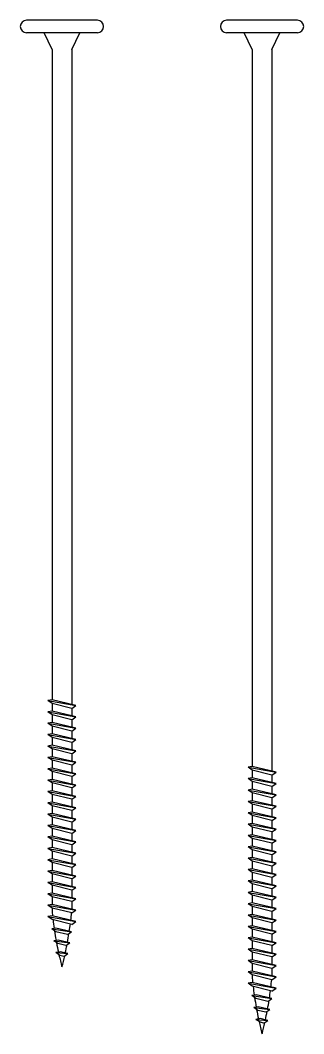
# Model space of a CAD drawing. Header units: inches. Extents: x -2661 to 42767, y -1222 to 9099.
# Drawn here: x 1270.15 to 1272.28, y 1304.94 to 1312.53 of the extents above; entities that cross this region are included whole.
import ezdxf

# ---------------------------------------------------------------- set-up
doc = ezdxf.new("R2010")
doc.units = ezdxf.units.IN
doc.header["$LTSCALE"] = 12
doc.header["$MEASUREMENT"] = 0
doc.layers.add('S-SIMPSON', color=2, linetype='CONTINUOUS')

# ---------------------------------------------------------------- blocks, each defined once
blk = doc.blocks.new('HLGM007')
at = {"layer": 'S-SIMPSON'}
for p, q in [((0.2656, 0.0937), (-0.2656, 0.0937)), ((0.2656, 0), (-0.2656, 0)), ((-0.0741, -0.125), (-0.1331, 0)), ((0.0741, -0.125), (0.1331, 0)), ((-0.0741, -0.125), (-0.0741, -4.9981)), ((0.0741, -0.125), (0.0741, -5.0332)), ((-0.0741, -4.9981), (-0.1048, -5.0036)), ((-0.0741, -4.9981), (-0.1048, -5.0036)), ((-0.0741, -4.9981), (-0.1048, -5.0036)), ((-0.0741, -4.9981), (-0.1048, -5.0036)), ((-0.0741, -5.025), (-0.1048, -5.0036)), ((-0.0741, -5.025), (-0.1048, -5.0036)), ((-0.0741, -5.025), (-0.1048, -5.0036)), ((-0.0741, -5.025), (-0.1048, -5.0036)), ((-0.1048, -5.0036), (0.1048, -5.0405)), ((-0.1048, -5.0036), (0.1048, -5.0405)), ((-0.1048, -5.0036), (0.1048, -5.0405)), ((-0.1048, -5.0036), (0.1048, -5.0405)), ((0.1048, -5.0405), (-0.0741, -4.9981)), ((0.1048, -5.0405), (-0.0741, -4.9981)), ((0.1048, -5.0405), (-0.0741, -4.9981)), ((0.1048, -5.0405), (-0.0741, -4.9981)), ((-0.0741, -5.0833), (-0.1048, -5.0887)), ((-0.0741, -5.0833), (-0.1048, -5.0887)), ((-0.0741, -5.0833), (-0.1048, -5.0887)), ((-0.0741, -5.0833), (-0.1048, -5.0887)), ((-0.0741, -5.0833), (-0.1048, -5.0887)), ((-0.0741, -5.025), (-0.0741, -5.0833)), ((0.0741, -5.062), (-0.0741, -5.025)), ((0.0741, -5.062), (-0.0741, -5.025)), ((0.0741, -5.062), (-0.0741, -5.025)), ((0.0741, -5.062), (-0.0741, -5.025)), ((0.1048, -5.1257), (-0.0741, -5.0833)), ((0.1048, -5.1257), (-0.0741, -5.0833)), ((0.1048, -5.1257), (-0.0741, -5.0833)), ((0.1048, -5.1257), (-0.0741, -5.0833)), ((0.0741, -5.1184), (-0.0741, -5.0833)), ((0.0741, -5.062), (0.1048, -5.0405)), ((0.0741, -5.062), (0.1048, -5.0405)), ((0.0741, -5.062), (0.1048, -5.0405)), ((0.0741, -5.062), (0.1048, -5.0405)), ((0.0741, -5.062), (0.0741, -5.1184)), ((-0.0741, -5.1102), (-0.1048, -5.0887)), ((-0.0741, -5.1102), (-0.1048, -5.0887)), ((-0.0741, -5.1102), (-0.1048, -5.0887)), ((-0.0741, -5.1102), (-0.1048, -5.0887)), ((-0.0741, -5.1102), (-0.1048, -5.0887)), ((-0.1048, -5.0887), (0.1048, -5.1257)), ((-0.1048, -5.0887), (0.1048, -5.1257)), ((-0.1048, -5.0887), (0.1048, -5.1257)), ((-0.1048, -5.0887), (0.1048, -5.1257)), ((-0.1048, -5.0887), (0.1048, -5.1257)), ((-0.0741, -5.1102), (-0.0741, -5.1685)), ((0.0741, -5.1472), (-0.0741, -5.1102)), ((0.0741, -5.1472), (-0.0741, -5.1102)), ((0.0741, -5.1472), (-0.0741, -5.1102)), ((0.0741, -5.1472), (-0.0741, -5.1102)), ((0.0741, -5.1472), (-0.0741, -5.1102)), ((0.0741, -5.1472), (0.1048, -5.1257)), ((0.0741, -5.1472), (0.1048, -5.1257)), ((0.0741, -5.1472), (0.1048, -5.1257)), ((0.0741, -5.1472), (0.1048, -5.1257)), ((0.0741, -5.1472), (0.1048, -5.1257)), ((0.0741, -5.1472), (0.0741, -5.2036)), ((-0.0741, -5.1685), (-0.1048, -5.1739)), ((-0.0741, -5.1685), (-0.1048, -5.1739)), ((-0.0741, -5.1685), (-0.1048, -5.1739)), ((-0.0741, -5.1685), (-0.1048, -5.1739)), ((-0.0741, -5.1954), (-0.1048, -5.1739)), ((-0.0741, -5.1954), (-0.1048, -5.1739)), ((-0.0741, -5.1954), (-0.1048, -5.1739)), ((-0.0741, -5.1954), (-0.1048, -5.1739)), ((-0.1048, -5.1739), (0.1048, -5.2109)), ((-0.1048, -5.1739), (0.1048, -5.2109)), ((-0.1048, -5.1739), (0.1048, -5.2109)), ((-0.1048, -5.1739), (0.1048, -5.2109)), ((0.1048, -5.2109), (-0.0741, -5.1685)), ((0.1048, -5.2109), (-0.0741, -5.1685)), ((0.1048, -5.2109), (-0.0741, -5.1685)), ((0.1048, -5.2109), (-0.0741, -5.1685)), ((-0.0741, -5.1954), (-0.0741, -5.2537)), ((0.0741, -5.2323), (-0.0741, -5.1954)), ((0.0741, -5.2323), (-0.0741, -5.1954)), ((0.0741, -5.2323), (-0.0741, -5.1954)), ((0.0741, -5.2323), (-0.0741, -5.1954)), ((0.0741, -5.2323), (0.1048, -5.2109)), ((0.0741, -5.2323), (0.1048, -5.2109)), ((0.0741, -5.2323), (0.1048, -5.2109)), ((0.0741, -5.2323), (0.1048, -5.2109)), ((0.0741, -5.2323), (0.0741, -5.2888)), ((-0.0741, -5.2537), (-0.1048, -5.2591)), ((-0.0741, -5.2537), (-0.1048, -5.2591)), ((-0.0741, -5.2537), (-0.1048, -5.2591)), ((-0.0741, -5.2537), (-0.1048, -5.2591)), ((-0.0741, -5.2806), (-0.1048, -5.2591)), ((-0.0741, -5.2806), (-0.1048, -5.2591)), ((-0.0741, -5.2806), (-0.1048, -5.2591)), ((-0.0741, -5.2806), (-0.1048, -5.2591)), ((-0.1048, -5.2591), (0.1048, -5.2961)), ((-0.1048, -5.2591), (0.1048, -5.2961)), ((-0.1048, -5.2591), (0.1048, -5.2961)), ((-0.1048, -5.2591), (0.1048, -5.2961)), ((0.1048, -5.2961), (-0.0741, -5.2537)), ((0.1048, -5.2961), (-0.0741, -5.2537)), ((0.1048, -5.2961), (-0.0741, -5.2537)), ((0.1048, -5.2961), (-0.0741, -5.2537)), ((-0.0741, -5.2806), (-0.0741, -5.3389)), ((0.0741, -5.3175), (-0.0741, -5.2806)), ((0.0741, -5.3175), (-0.0741, -5.2806)), ((0.0741, -5.3175), (-0.0741, -5.2806)), ((0.0741, -5.3175), (-0.0741, -5.2806)), ((0.0741, -5.3175), (0.1048, -5.2961)), ((0.0741, -5.3175), (0.1048, -5.2961)), ((0.0741, -5.3175), (0.1048, -5.2961)), ((0.0741, -5.3175), (0.1048, -5.2961)), ((-0.0741, -5.3389), (-0.1048, -5.3443)), ((-0.0741, -5.3389), (-0.1048, -5.3443)), ((-0.0741, -5.3389), (-0.1048, -5.3443)), ((-0.0741, -5.3389), (-0.1048, -5.3443)), ((-0.0741, -5.3658), (-0.1048, -5.3443)), ((-0.0741, -5.3658), (-0.1048, -5.3443)), ((-0.0741, -5.3658), (-0.1048, -5.3443)), ((-0.0741, -5.3658), (-0.1048, -5.3443)), ((-0.1048, -5.3443), (0.1048, -5.3812)), ((-0.1048, -5.3443), (0.1048, -5.3812)), ((-0.1048, -5.3443), (0.1048, -5.3812)), ((-0.1048, -5.3443), (0.1048, -5.3812)), ((0.1048, -5.3812), (-0.0741, -5.3389)), ((0.1048, -5.3812), (-0.0741, -5.3389)), ((0.1048, -5.3812), (-0.0741, -5.3389)), ((0.1048, -5.3812), (-0.0741, -5.3389)), ((-0.0741, -5.3658), (-0.0741, -5.4241)), ((0.0741, -5.4027), (-0.0741, -5.3658)), ((0.0741, -5.4027), (-0.0741, -5.3658)), ((0.0741, -5.4027), (-0.0741, -5.3658)), ((0.0741, -5.4027), (-0.0741, -5.3658)), ((0.0741, -5.3175), (0.0741, -5.374)), ((0.0741, -5.4027), (0.1048, -5.3812)), ((0.0741, -5.4027), (0.1048, -5.3812)), ((0.0741, -5.4027), (0.1048, -5.3812)), ((0.0741, -5.4027), (0.1048, -5.3812)), ((-0.0741, -5.4241), (-0.1048, -5.4295)), ((-0.0741, -5.4241), (-0.1048, -5.4295)), ((-0.0741, -5.451), (-0.1048, -5.4295)), ((-0.0741, -5.451), (-0.1048, -5.4295)), ((-0.1048, -5.4295), (0.1048, -5.4664)), ((-0.1048, -5.4295), (0.1048, -5.4664)), ((0.1048, -5.4664), (-0.0741, -5.4241)), ((0.1048, -5.4664), (-0.0741, -5.4241)), ((-0.0741, -5.451), (-0.0741, -5.5093)), ((0.0741, -5.4879), (-0.0741, -5.451)), ((0.0741, -5.4879), (-0.0741, -5.451)), ((0.0741, -5.4027), (0.0741, -5.4592)), ((0.0741, -5.4879), (0.1048, -5.4664)), ((0.0741, -5.4879), (0.1048, -5.4664)), ((-0.0741, -5.5093), (-0.1048, -5.5147)), ((-0.0741, -5.5093), (-0.1048, -5.5147)), ((-0.0741, -5.5361), (-0.1048, -5.5147)), ((-0.0741, -5.5361), (-0.1048, -5.5147)), ((-0.1048, -5.5147), (0.1048, -5.5516)), ((-0.1048, -5.5147), (0.1048, -5.5516)), ((0.1048, -5.5516), (-0.0741, -5.5093)), ((0.1048, -5.5516), (-0.0741, -5.5093)), ((-0.0741, -5.5361), (-0.0741, -5.5944)), ((0.0741, -5.5731), (-0.0741, -5.5361)), ((0.0741, -5.5731), (-0.0741, -5.5361)), ((0.0741, -5.4879), (0.0741, -5.5444)), ((-0.0741, -5.5944), (-0.1048, -5.5999)), ((-0.0741, -5.6213), (-0.1048, -5.5999)), ((-0.1048, -5.5999), (0.1048, -5.6368)), ((0.1048, -5.6368), (-0.0741, -5.5944)), ((0.0741, -5.5731), (0.1048, -5.5516)), ((0.0741, -5.5731), (0.1048, -5.5516)), ((0.0741, -5.5731), (0.0741, -5.6295)), ((-0.0741, -5.6796), (-0.1048, -5.685)), ((-0.0741, -5.6796), (-0.1048, -5.685)), ((-0.0741, -5.6796), (-0.1048, -5.685)), ((-0.0741, -5.6796), (-0.1048, -5.685)), ((-0.0741, -5.7065), (-0.1048, -5.685)), ((-0.0741, -5.7065), (-0.1048, -5.685)), ((-0.0741, -5.7065), (-0.1048, -5.685)), ((-0.0741, -5.7065), (-0.1048, -5.685)), ((-0.1048, -5.685), (0.1048, -5.722)), ((-0.1048, -5.685), (0.1048, -5.722)), ((-0.1048, -5.685), (0.1048, -5.722)), ((-0.1048, -5.685), (0.1048, -5.722)), ((-0.0741, -5.6213), (-0.0741, -5.6796)), ((0.0741, -5.6583), (-0.0741, -5.6213)), ((0.1048, -5.722), (-0.0741, -5.6796)), ((0.1048, -5.722), (-0.0741, -5.6796)), ((0.1048, -5.722), (-0.0741, -5.6796)), ((0.0741, -5.7147), (-0.0741, -5.6796)), ((0.0741, -5.6583), (0.1048, -5.6368)), ((0.0741, -5.6583), (0.0741, -5.7147)), ((-0.0741, -5.7648), (-0.1048, -5.7702)), ((-0.0741, -5.7648), (-0.1048, -5.7702)), ((-0.0741, -5.7648), (-0.1048, -5.7702)), ((-0.0741, -5.7648), (-0.1048, -5.7702)), ((-0.0741, -5.7917), (-0.1048, -5.7702)), ((-0.0741, -5.7917), (-0.1048, -5.7702)), ((-0.0741, -5.7917), (-0.1048, -5.7702)), ((-0.0741, -5.7917), (-0.1048, -5.7702)), ((-0.1048, -5.7702), (0.1048, -5.8072)), ((-0.1048, -5.7702), (0.1048, -5.8072)), ((-0.1048, -5.7702), (0.1048, -5.8072)), ((-0.1048, -5.7702), (0.1048, -5.8072)), ((-0.0741, -5.7065), (-0.0741, -5.7648)), ((0.0741, -5.7435), (-0.0741, -5.7065)), ((0.0741, -5.7435), (-0.0741, -5.7065)), ((0.0741, -5.7435), (-0.0741, -5.7065)), ((0.0741, -5.7435), (-0.0741, -5.7065)), ((0.1048, -5.8072), (-0.0741, -5.7648)), ((0.1048, -5.8072), (-0.0741, -5.7648)), ((0.1048, -5.8072), (-0.0741, -5.7648)), ((0.1048, -5.8072), (-0.0741, -5.7648)), ((0.0741, -5.7435), (0.1048, -5.722)), ((0.0741, -5.7435), (0.1048, -5.722)), ((0.0741, -5.7435), (0.1048, -5.722)), ((0.0741, -5.7435), (0.1048, -5.722)), ((0.0741, -5.7435), (0.0741, -5.7999)), ((-0.0741, -5.7917), (-0.0741, -5.85)), ((0.0741, -5.8286), (-0.0741, -5.7917)), ((0.0741, -5.8286), (-0.0741, -5.7917)), ((0.0741, -5.8286), (-0.0741, -5.7917)), ((0.0741, -5.8286), (-0.0741, -5.7917)), ((0.0741, -5.8286), (0.1048, -5.8072)), ((0.0741, -5.8286), (0.1048, -5.8072)), ((0.0741, -5.8286), (0.1048, -5.8072)), ((0.0741, -5.8286), (0.1048, -5.8072)), ((0.0741, -5.8286), (0.0741, -5.8851)), ((-0.0741, -5.85), (-0.1048, -5.8554)), ((-0.0741, -5.85), (-0.1048, -5.8554)), ((-0.0741, -5.85), (-0.1048, -5.8554)), ((-0.0741, -5.85), (-0.1048, -5.8554)), ((-0.0741, -5.85), (-0.1048, -5.8554)), ((-0.0741, -5.8769), (-0.1048, -5.8554)), ((-0.0741, -5.8769), (-0.1048, -5.8554)), ((-0.0741, -5.8769), (-0.1048, -5.8554)), ((-0.0741, -5.8769), (-0.1048, -5.8554)), ((-0.0741, -5.8769), (-0.1048, -5.8554)), ((-0.1048, -5.8554), (0.1048, -5.8924)), ((-0.1048, -5.8554), (0.1048, -5.8924)), ((-0.1048, -5.8554), (0.1048, -5.8924)), ((-0.1048, -5.8554), (0.1048, -5.8924)), ((-0.1048, -5.8554), (0.1048, -5.8924)), ((0.1048, -5.8924), (-0.0741, -5.85)), ((0.1048, -5.8924), (-0.0741, -5.85)), ((0.1048, -5.8924), (-0.0741, -5.85)), ((0.1048, -5.8924), (-0.0741, -5.85)), ((0.1048, -5.8924), (-0.0741, -5.85)), ((-0.0741, -5.8769), (-0.0741, -5.9352)), ((0.0741, -5.9138), (-0.0741, -5.8769)), ((0.0741, -5.9138), (-0.0741, -5.8769)), ((0.0741, -5.9138), (-0.0741, -5.8769)), ((0.0741, -5.9138), (-0.0741, -5.8769)), ((0.0741, -5.9138), (-0.0741, -5.8769)), ((0.0741, -5.9138), (0.1048, -5.8924)), ((0.0741, -5.9138), (0.1048, -5.8924)), ((0.0741, -5.9138), (0.1048, -5.8924)), ((0.0741, -5.9138), (0.1048, -5.8924)), ((0.0741, -5.9138), (0.1048, -5.8924)), ((0.0741, -5.9138), (0.0741, -5.9703)), ((-0.0741, -5.9352), (-0.1048, -5.9406)), ((-0.0741, -5.9352), (-0.1048, -5.9406)), ((-0.0741, -5.9352), (-0.1048, -5.9406)), ((-0.0741, -5.9352), (-0.1048, -5.9406)), ((-0.0741, -5.9621), (-0.1048, -5.9406)), ((-0.0741, -5.9621), (-0.1048, -5.9406)), ((-0.0741, -5.9621), (-0.1048, -5.9406)), ((-0.0741, -5.9621), (-0.1048, -5.9406)), ((-0.1048, -5.9406), (0.1048, -5.9775)), ((-0.1048, -5.9406), (0.1048, -5.9775)), ((-0.1048, -5.9406), (0.1048, -5.9775)), ((-0.1048, -5.9406), (0.1048, -5.9775)), ((0.1048, -5.9775), (-0.0741, -5.9352)), ((0.1048, -5.9775), (-0.0741, -5.9352)), ((0.1048, -5.9775), (-0.0741, -5.9352)), ((0.1048, -5.9775), (-0.0741, -5.9352)), ((-0.0741, -5.9621), (-0.0741, -6.0204)), ((0.0741, -5.999), (-0.0741, -5.9621)), ((0.0741, -5.999), (-0.0741, -5.9621)), ((0.0741, -5.999), (-0.0741, -5.9621)), ((0.0741, -5.999), (-0.0741, -5.9621)), ((0.0741, -5.999), (0.1048, -5.9775)), ((0.0741, -5.999), (0.1048, -5.9775)), ((0.0741, -5.999), (0.1048, -5.9775)), ((0.0741, -5.999), (0.1048, -5.9775)), ((0.0741, -5.999), (0.0741, -6.0555)), ((-0.0741, -6.0204), (-0.1048, -6.0258)), ((-0.0741, -6.0204), (-0.1048, -6.0258)), ((-0.0741, -6.0204), (-0.1048, -6.0258)), ((-0.0741, -6.0204), (-0.1048, -6.0258)), ((-0.0741, -6.0473), (-0.1048, -6.0258)), ((-0.0741, -6.0473), (-0.1048, -6.0258)), ((-0.0741, -6.0473), (-0.1048, -6.0258)), ((-0.0741, -6.0473), (-0.1048, -6.0258)), ((-0.1048, -6.0258), (0.1048, -6.0627)), ((-0.1048, -6.0258), (0.1048, -6.0627)), ((-0.1048, -6.0258), (0.1048, -6.0627)), ((0.1048, -6.0627), (-0.0741, -6.0204)), ((0.1048, -6.0627), (-0.0741, -6.0204)), ((0.1048, -6.0627), (-0.0741, -6.0204)), ((0.1048, -6.0627), (-0.0741, -6.0204)), ((-0.0741, -6.0473), (-0.0741, -6.1056)), ((0.0741, -6.0842), (-0.0741, -6.0473)), ((0.0741, -6.0842), (-0.0741, -6.0473)), ((0.0741, -6.0842), (-0.0741, -6.0473)), ((0.0741, -6.0842), (-0.0741, -6.0473)), ((0.0741, -6.0573), (0.1048, -6.0627)), ((0.0741, -6.0842), (0.1048, -6.0627)), ((0.0741, -6.0842), (0.1048, -6.0627)), ((0.0741, -6.0842), (0.1048, -6.0627)), ((0.0741, -6.0842), (0.1048, -6.0627)), ((-0.0741, -6.1056), (-0.1048, -6.111)), ((-0.0741, -6.1056), (-0.1048, -6.111)), ((-0.0741, -6.1056), (-0.1048, -6.111)), ((-0.0741, -6.1056), (-0.1048, -6.111)), ((-0.0741, -6.1324), (-0.1048, -6.111)), ((-0.0741, -6.1324), (-0.1048, -6.111)), ((-0.0741, -6.1324), (-0.1048, -6.111)), ((-0.0741, -6.1324), (-0.1048, -6.111)), ((-0.1048, -6.111), (0.1048, -6.1479)), ((-0.1048, -6.111), (0.1048, -6.1479)), ((-0.1048, -6.111), (0.1048, -6.1479)), ((-0.1048, -6.111), (0.1048, -6.1479)), ((0.1048, -6.1479), (-0.0741, -6.1056)), ((0.1048, -6.1479), (-0.0741, -6.1056)), ((0.1048, -6.1479), (-0.0741, -6.1056)), ((0.1048, -6.1479), (-0.0741, -6.1056)), ((-0.0741, -6.1324), (-0.0741, -6.1907)), ((0.0741, -6.1694), (-0.0741, -6.1324)), ((0.0741, -6.1694), (-0.0741, -6.1324)), ((0.0741, -6.1694), (-0.0741, -6.1324)), ((0.0741, -6.1694), (-0.0741, -6.1324)), ((0.0741, -6.0842), (0.0741, -6.1407)), ((0.0741, -6.1694), (0.1048, -6.1479)), ((0.0741, -6.1694), (0.1048, -6.1479)), ((0.0741, -6.1694), (0.1048, -6.1479)), ((0.0741, -6.1694), (0.1048, -6.1479)), ((-0.0741, -6.1907), (-0.1048, -6.1961)), ((-0.0741, -6.1907), (-0.1048, -6.1961)), ((-0.0741, -6.2176), (-0.1048, -6.1961)), ((-0.0741, -6.2176), (-0.1048, -6.1961)), ((-0.1048, -6.1961), (0.1048, -6.2331)), ((-0.1048, -6.1961), (0.1048, -6.2331)), ((0.1048, -6.2331), (-0.0741, -6.1907)), ((0.1048, -6.2331), (-0.0741, -6.1907)), ((-0.0741, -6.2176), (-0.0741, -6.2759)), ((0.0741, -6.2546), (-0.0741, -6.2176)), ((0.0741, -6.2546), (-0.0741, -6.2176)), ((0.0741, -6.1694), (0.0741, -6.2258)), ((-0.0741, -6.2759), (-0.1048, -6.2813)), ((-0.0741, -6.2759), (-0.1048, -6.2813)), ((-0.0741, -6.3028), (-0.1048, -6.2813)), ((-0.0741, -6.3028), (-0.1048, -6.2813)), ((-0.1048, -6.2813), (0.1048, -6.3183)), ((-0.1048, -6.2813), (0.1048, -6.3183)), ((0.1048, -6.3183), (-0.0741, -6.2759)), ((0.1048, -6.3183), (-0.0741, -6.2759)), ((-0.0741, -6.3028), (-0.0741, -6.3611)), ((0.0741, -6.3398), (-0.0741, -6.3028)), ((0.0741, -6.3398), (-0.0741, -6.3028)), ((0.0741, -6.2546), (0.1048, -6.2331)), ((0.0741, -6.2546), (0.1048, -6.2331)), ((0.0741, -6.2546), (0.0741, -6.311)), ((-0.0741, -6.3611), (-0.1048, -6.3665)), ((-0.0741, -6.388), (-0.1048, -6.3665)), ((-0.1048, -6.3665), (0.1048, -6.4035)), ((0.1048, -6.4035), (-0.0741, -6.3611)), ((0.0741, -6.3398), (0.1048, -6.3183)), ((0.0741, -6.3398), (0.1048, -6.3183)), ((0.0741, -6.3398), (0.0741, -6.3962)), ((-0.0741, -6.4463), (-0.1048, -6.4517)), ((-0.0741, -6.4732), (-0.1048, -6.4517)), ((-0.1048, -6.4517), (0.1048, -6.4887)), ((-0.0741, -6.388), (-0.0741, -6.4463)), ((0.0741, -6.4249), (-0.0741, -6.388)), ((0.1048, -6.4887), (-0.0741, -6.4463)), ((0.0741, -6.4249), (0.1048, -6.4035)), ((0.0741, -6.4249), (0.0741, -6.4814)), ((-0.0741, -6.4732), (-0.0741, -6.5315)), ((0.0741, -6.5101), (-0.0741, -6.4732)), ((0.0741, -6.5101), (0.1048, -6.4887)), ((0.0741, -6.5101), (0.0741, -6.5666)), ((-0.0741, -6.5315), (-0.1048, -6.5369)), ((-0.0741, -6.5584), (-0.1048, -6.5369)), ((-0.1048, -6.5369), (0.1048, -6.5738)), ((0.1048, -6.5738), (-0.0741, -6.5315)), ((-0.0741, -6.5584), (-0.0741, -6.5741)), ((0.0741, -6.5953), (-0.0741, -6.5584)), ((0.0741, -6.5953), (0.1048, -6.5738)), ((-0.0741, -6.6167), (-0.1048, -6.6221)), ((-0.0741, -6.6435), (-0.1048, -6.6221)), ((-0.1048, -6.6221), (0.1048, -6.659)), ((0.1048, -6.659), (-0.0741, -6.6167)), ((0.0741, -6.6805), (-0.0741, -6.6435)), ((0.0741, -6.6805), (0.1048, -6.659)), ((-0.0451, -6.7087), (-0.0766, -6.7143)), ((-0.046, -6.7357), (-0.0766, -6.7143)), ((-0.0766, -6.7143), (0.0724, -6.7365)), ((0.0422, -6.7577), (-0.046, -6.7357)), ((0.0724, -6.7365), (-0.0451, -6.7087)), ((0.0422, -6.7577), (0.0724, -6.7365)), ((-0.0292, -6.7977), (-0.0612, -6.8033)), ((-0.0305, -6.8248), (-0.0612, -6.8033)), ((-0.0611, -6.8033), (0.0581, -6.8183)), ((0.0281, -6.8394), (-0.0305, -6.8248)), ((0.0581, -6.8183), (-0.0292, -6.7977)), ((0.0281, -6.8394), (0.0581, -6.8183)), ((-0.0136, -6.8866), (-0.0457, -6.8923)), ((-0.015, -6.9138), (-0.0457, -6.8923)), ((-0.0457, -6.8923), (0.0437, -6.9)), ((0.0437, -6.9), (-0.0136, -6.8866)), ((0.0137, -6.921), (0.0437, -6.9)), ((0.0138, -6.921), (-0.015, -6.9138))]:
    blk.add_line(p, q, dxfattribs=at)
for centre, radius, start, end in [((-0.2656, 0.0469), 0.0469, 90, 270), ((0.2656, 0.0469), 0.0469, 270, 90), ((2.4522, -6.3539), 2.5359, 184.98082, 185.97001), ((-2.4522, -6.3539), 2.5359, 353.29642, 354.54806), ((2.4522, -6.3539), 2.5359, 186.59948, 188.09638), ((-2.4522, -6.3539), 2.5359, 351.41425, 352.66392), ((2.4522, -6.3539), 2.5359, 188.50289, 190.13887), ((-2.4522, -6.3539), 2.5359, 349.53719, 351.00276), ((2.4522, -6.3539), 2.5359, 190.53273, 192.17977), ((-2.4522, -6.3539), 2.5359, 347.66447, 349.1255), ((2.4522, -6.3539), 2.5359, 192.63682, 194.76047), ((-2.4522, -6.3539), 2.5359, 345.23953, 347.18825)]:
    blk.add_arc(centre, radius, start, end, dxfattribs=at)
blk = doc.blocks.new('HLGM712')
at = {"layer": 'S-SIMPSON'}
for p, q in [((0.2656, 0.0937), (-0.2656, 0.0937)), ((0.2656, 0), (-0.2656, 0)), ((-0.0741, -0.125), (-0.1331, 0)), ((0.0741, -0.125), (0.1331, 0)), ((-0.0741, -0.125), (-0.0741, -5.4981)), ((0.0741, -0.125), (0.0741, -5.5332)), ((-0.0741, -5.4981), (-0.1048, -5.5036)), ((-0.0741, -5.4981), (-0.1048, -5.5036)), ((-0.0741, -5.4981), (-0.1048, -5.5036)), ((-0.0741, -5.4981), (-0.1048, -5.5036)), ((-0.0741, -5.525), (-0.1048, -5.5036)), ((-0.0741, -5.525), (-0.1048, -5.5036)), ((-0.0741, -5.525), (-0.1048, -5.5036)), ((-0.0741, -5.525), (-0.1048, -5.5036)), ((-0.1048, -5.5036), (0.1048, -5.5405)), ((-0.1048, -5.5036), (0.1048, -5.5405)), ((-0.1048, -5.5036), (0.1048, -5.5405)), ((-0.1048, -5.5036), (0.1048, -5.5405)), ((0.1048, -5.5405), (-0.0741, -5.4981)), ((0.1048, -5.5405), (-0.0741, -5.4981)), ((0.1048, -5.5405), (-0.0741, -5.4981)), ((0.1048, -5.5405), (-0.0741, -5.4981)), ((-0.0741, -5.525), (-0.0741, -5.5833)), ((0.0741, -5.562), (-0.0741, -5.525)), ((0.0741, -5.562), (-0.0741, -5.525)), ((0.0741, -5.562), (-0.0741, -5.525)), ((0.0741, -5.562), (-0.0741, -5.525)), ((0.0741, -5.562), (0.1048, -5.5405)), ((0.0741, -5.562), (0.1048, -5.5405)), ((0.0741, -5.562), (0.1048, -5.5405)), ((0.0741, -5.562), (0.1048, -5.5405)), ((-0.0741, -5.5833), (-0.1048, -5.5887)), ((-0.0741, -5.5833), (-0.1048, -5.5887)), ((-0.0741, -5.5833), (-0.1048, -5.5887)), ((-0.0741, -5.5833), (-0.1048, -5.5887)), ((-0.0741, -5.5833), (-0.1048, -5.5887)), ((-0.0741, -5.6102), (-0.1048, -5.5887)), ((-0.0741, -5.6102), (-0.1048, -5.5887)), ((-0.0741, -5.6102), (-0.1048, -5.5887)), ((-0.0741, -5.6102), (-0.1048, -5.5887)), ((-0.0741, -5.6102), (-0.1048, -5.5887)), ((-0.1048, -5.5887), (0.1048, -5.6257)), ((-0.1048, -5.5887), (0.1048, -5.6257)), ((-0.1048, -5.5887), (0.1048, -5.6257)), ((-0.1048, -5.5887), (0.1048, -5.6257)), ((-0.1048, -5.5887), (0.1048, -5.6257)), ((0.1048, -5.6257), (-0.0741, -5.5833)), ((0.1048, -5.6257), (-0.0741, -5.5833)), ((0.1048, -5.6257), (-0.0741, -5.5833)), ((0.1048, -5.6257), (-0.0741, -5.5833)), ((0.0741, -5.6184), (-0.0741, -5.5833)), ((-0.0741, -5.6102), (-0.0741, -5.6685)), ((0.0741, -5.6472), (-0.0741, -5.6102)), ((0.0741, -5.6472), (-0.0741, -5.6102)), ((0.0741, -5.6472), (-0.0741, -5.6102)), ((0.0741, -5.6472), (-0.0741, -5.6102)), ((0.0741, -5.6472), (-0.0741, -5.6102)), ((0.0741, -5.562), (0.0741, -5.6184)), ((-0.0741, -5.6685), (-0.1048, -5.6739)), ((-0.0741, -5.6685), (-0.1048, -5.6739)), ((-0.0741, -5.6685), (-0.1048, -5.6739)), ((-0.0741, -5.6685), (-0.1048, -5.6739)), ((-0.0741, -5.6954), (-0.1048, -5.6739)), ((-0.0741, -5.6954), (-0.1048, -5.6739)), ((-0.0741, -5.6954), (-0.1048, -5.6739)), ((-0.0741, -5.6954), (-0.1048, -5.6739)), ((-0.1048, -5.6739), (0.1048, -5.7109)), ((-0.1048, -5.6739), (0.1048, -5.7109)), ((-0.1048, -5.6739), (0.1048, -5.7109)), ((-0.1048, -5.6739), (0.1048, -5.7109)), ((0.1048, -5.7109), (-0.0741, -5.6685)), ((0.1048, -5.7109), (-0.0741, -5.6685)), ((0.1048, -5.7109), (-0.0741, -5.6685)), ((0.1048, -5.7109), (-0.0741, -5.6685)), ((0.0741, -5.6472), (0.1048, -5.6257)), ((0.0741, -5.6472), (0.1048, -5.6257)), ((0.0741, -5.6472), (0.1048, -5.6257)), ((0.0741, -5.6472), (0.1048, -5.6257)), ((0.0741, -5.6472), (0.1048, -5.6257)), ((0.0741, -5.6472), (0.0741, -5.7036)), ((-0.0741, -5.7537), (-0.1048, -5.7591)), ((-0.0741, -5.7537), (-0.1048, -5.7591)), ((-0.0741, -5.7537), (-0.1048, -5.7591)), ((-0.0741, -5.7537), (-0.1048, -5.7591)), ((-0.0741, -5.7806), (-0.1048, -5.7591)), ((-0.0741, -5.7806), (-0.1048, -5.7591)), ((-0.0741, -5.7806), (-0.1048, -5.7591)), ((-0.0741, -5.7806), (-0.1048, -5.7591)), ((-0.1048, -5.7591), (0.1048, -5.7961)), ((-0.1048, -5.7591), (0.1048, -5.7961)), ((-0.1048, -5.7591), (0.1048, -5.7961)), ((-0.1048, -5.7591), (0.1048, -5.7961)), ((-0.0741, -5.6954), (-0.0741, -5.7537)), ((0.0741, -5.7323), (-0.0741, -5.6954)), ((0.0741, -5.7323), (-0.0741, -5.6954)), ((0.0741, -5.7323), (-0.0741, -5.6954)), ((0.0741, -5.7323), (-0.0741, -5.6954)), ((0.1048, -5.7961), (-0.0741, -5.7537)), ((0.1048, -5.7961), (-0.0741, -5.7537)), ((0.1048, -5.7961), (-0.0741, -5.7537)), ((0.1048, -5.7961), (-0.0741, -5.7537)), ((0.0741, -5.7323), (0.1048, -5.7109)), ((0.0741, -5.7323), (0.1048, -5.7109)), ((0.0741, -5.7323), (0.1048, -5.7109)), ((0.0741, -5.7323), (0.1048, -5.7109)), ((0.0741, -5.7323), (0.0741, -5.7888)), ((-0.0741, -5.8389), (-0.1048, -5.8443)), ((-0.0741, -5.8389), (-0.1048, -5.8443)), ((-0.0741, -5.8389), (-0.1048, -5.8443)), ((-0.0741, -5.8389), (-0.1048, -5.8443)), ((-0.0741, -5.8658), (-0.1048, -5.8443)), ((-0.0741, -5.8658), (-0.1048, -5.8443)), ((-0.0741, -5.8658), (-0.1048, -5.8443)), ((-0.0741, -5.8658), (-0.1048, -5.8443)), ((-0.1048, -5.8443), (0.1048, -5.8812)), ((-0.1048, -5.8443), (0.1048, -5.8812)), ((-0.1048, -5.8443), (0.1048, -5.8812)), ((-0.1048, -5.8443), (0.1048, -5.8812)), ((-0.0741, -5.7806), (-0.0741, -5.8389)), ((0.0741, -5.8175), (-0.0741, -5.7806)), ((0.0741, -5.8175), (-0.0741, -5.7806)), ((0.0741, -5.8175), (-0.0741, -5.7806)), ((0.0741, -5.8175), (-0.0741, -5.7806)), ((0.1048, -5.8812), (-0.0741, -5.8389)), ((0.1048, -5.8812), (-0.0741, -5.8389)), ((0.1048, -5.8812), (-0.0741, -5.8389)), ((0.1048, -5.8812), (-0.0741, -5.8389)), ((0.0741, -5.8175), (0.1048, -5.7961)), ((0.0741, -5.8175), (0.1048, -5.7961)), ((0.0741, -5.8175), (0.1048, -5.7961)), ((0.0741, -5.8175), (0.1048, -5.7961)), ((0.0741, -5.8175), (0.0741, -5.874)), ((-0.0741, -5.8658), (-0.0741, -5.9241)), ((0.0741, -5.9027), (-0.0741, -5.8658)), ((0.0741, -5.9027), (-0.0741, -5.8658)), ((0.0741, -5.9027), (-0.0741, -5.8658)), ((0.0741, -5.9027), (-0.0741, -5.8658)), ((0.0741, -5.9027), (0.1048, -5.8812)), ((0.0741, -5.9027), (0.1048, -5.8812)), ((0.0741, -5.9027), (0.1048, -5.8812)), ((0.0741, -5.9027), (0.1048, -5.8812)), ((0.0741, -5.9027), (0.0741, -5.9592)), ((-0.0741, -5.9241), (-0.1048, -5.9295)), ((-0.0741, -5.9241), (-0.1048, -5.9295)), ((-0.0741, -5.951), (-0.1048, -5.9295)), ((-0.0741, -5.951), (-0.1048, -5.9295)), ((-0.1048, -5.9295), (0.1048, -5.9664)), ((-0.1048, -5.9295), (0.1048, -5.9664)), ((0.1048, -5.9664), (-0.0741, -5.9241)), ((0.1048, -5.9664), (-0.0741, -5.9241)), ((-0.0741, -5.951), (-0.0741, -6.0093)), ((0.0741, -5.9879), (-0.0741, -5.951)), ((0.0741, -5.9879), (-0.0741, -5.951)), ((0.0741, -5.9879), (0.1048, -5.9664)), ((0.0741, -5.9879), (0.1048, -5.9664)), ((0.0741, -5.9879), (0.0741, -6.0444)), ((-0.0741, -6.0093), (-0.1048, -6.0147)), ((-0.0741, -6.0093), (-0.1048, -6.0147)), ((-0.0741, -6.0361), (-0.1048, -6.0147)), ((-0.0741, -6.0361), (-0.1048, -6.0147)), ((-0.1048, -6.0147), (0.1048, -6.0516)), ((-0.1048, -6.0147), (0.1048, -6.0516)), ((0.1048, -6.0516), (-0.0741, -6.0093)), ((0.1048, -6.0516), (-0.0741, -6.0093)), ((-0.0741, -6.0361), (-0.0741, -6.0944)), ((0.0741, -6.0731), (-0.0741, -6.0361)), ((0.0741, -6.0731), (-0.0741, -6.0361)), ((0.0741, -6.0731), (0.1048, -6.0516)), ((0.0741, -6.0731), (0.1048, -6.0516)), ((0.0741, -6.0731), (0.0741, -6.1295)), ((-0.0741, -6.0944), (-0.1048, -6.0999)), ((-0.0741, -6.1213), (-0.1048, -6.0999)), ((-0.1048, -6.0999), (0.1048, -6.1368)), ((0.1048, -6.1368), (-0.0741, -6.0944)), ((-0.0741, -6.1213), (-0.0741, -6.1796)), ((0.0741, -6.1583), (-0.0741, -6.1213)), ((0.0741, -6.1583), (0.1048, -6.1368)), ((-0.0741, -6.1796), (-0.1048, -6.185)), ((-0.0741, -6.1796), (-0.1048, -6.185)), ((-0.0741, -6.1796), (-0.1048, -6.185)), ((-0.0741, -6.1796), (-0.1048, -6.185)), ((-0.0741, -6.2065), (-0.1048, -6.185)), ((-0.0741, -6.2065), (-0.1048, -6.185)), ((-0.0741, -6.2065), (-0.1048, -6.185)), ((-0.0741, -6.2065), (-0.1048, -6.185)), ((-0.1048, -6.185), (0.1048, -6.222)), ((-0.1048, -6.185), (0.1048, -6.222)), ((-0.1048, -6.185), (0.1048, -6.222)), ((-0.1048, -6.185), (0.1048, -6.222)), ((0.1048, -6.222), (-0.0741, -6.1796)), ((0.1048, -6.222), (-0.0741, -6.1796)), ((0.1048, -6.222), (-0.0741, -6.1796)), ((0.0741, -6.2147), (-0.0741, -6.1796)), ((-0.0741, -6.2065), (-0.0741, -6.2648)), ((0.0741, -6.2435), (-0.0741, -6.2065)), ((0.0741, -6.2435), (-0.0741, -6.2065)), ((0.0741, -6.2435), (-0.0741, -6.2065)), ((0.0741, -6.2435), (-0.0741, -6.2065)), ((0.0741, -6.1583), (0.0741, -6.2147)), ((0.0741, -6.2435), (0.1048, -6.222)), ((0.0741, -6.2435), (0.1048, -6.222)), ((0.0741, -6.2435), (0.1048, -6.222)), ((0.0741, -6.2435), (0.1048, -6.222)), ((-0.0741, -6.2648), (-0.1048, -6.2702)), ((-0.0741, -6.2648), (-0.1048, -6.2702)), ((-0.0741, -6.2648), (-0.1048, -6.2702)), ((-0.0741, -6.2648), (-0.1048, -6.2702)), ((-0.0741, -6.2917), (-0.1048, -6.2702)), ((-0.0741, -6.2917), (-0.1048, -6.2702)), ((-0.0741, -6.2917), (-0.1048, -6.2702)), ((-0.0741, -6.2917), (-0.1048, -6.2702)), ((-0.1048, -6.2702), (0.1048, -6.3072)), ((-0.1048, -6.2702), (0.1048, -6.3072)), ((-0.1048, -6.2702), (0.1048, -6.3072)), ((-0.1048, -6.2702), (0.1048, -6.3072)), ((0.1048, -6.3072), (-0.0741, -6.2648)), ((0.1048, -6.3072), (-0.0741, -6.2648)), ((0.1048, -6.3072), (-0.0741, -6.2648)), ((0.1048, -6.3072), (-0.0741, -6.2648)), ((-0.0741, -6.2917), (-0.0741, -6.35)), ((0.0741, -6.3286), (-0.0741, -6.2917)), ((0.0741, -6.3286), (-0.0741, -6.2917)), ((0.0741, -6.3286), (-0.0741, -6.2917)), ((0.0741, -6.3286), (-0.0741, -6.2917)), ((0.0741, -6.2435), (0.0741, -6.2999)), ((-0.0741, -6.35), (-0.1048, -6.3554)), ((-0.0741, -6.35), (-0.1048, -6.3554)), ((-0.0741, -6.35), (-0.1048, -6.3554)), ((-0.0741, -6.35), (-0.1048, -6.3554)), ((-0.0741, -6.35), (-0.1048, -6.3554)), ((-0.0741, -6.3769), (-0.1048, -6.3554)), ((-0.0741, -6.3769), (-0.1048, -6.3554)), ((-0.0741, -6.3769), (-0.1048, -6.3554)), ((-0.0741, -6.3769), (-0.1048, -6.3554)), ((-0.0741, -6.3769), (-0.1048, -6.3554)), ((-0.1048, -6.3554), (0.1048, -6.3924)), ((-0.1048, -6.3554), (0.1048, -6.3924)), ((-0.1048, -6.3554), (0.1048, -6.3924)), ((-0.1048, -6.3554), (0.1048, -6.3924)), ((-0.1048, -6.3554), (0.1048, -6.3924)), ((0.1048, -6.3924), (-0.0741, -6.35)), ((0.1048, -6.3924), (-0.0741, -6.35)), ((0.1048, -6.3924), (-0.0741, -6.35)), ((0.1048, -6.3924), (-0.0741, -6.35)), ((0.1048, -6.3924), (-0.0741, -6.35)), ((-0.0741, -6.3769), (-0.0741, -6.4352)), ((0.0741, -6.4138), (-0.0741, -6.3769)), ((0.0741, -6.4138), (-0.0741, -6.3769)), ((0.0741, -6.4138), (-0.0741, -6.3769)), ((0.0741, -6.4138), (-0.0741, -6.3769)), ((0.0741, -6.4138), (-0.0741, -6.3769)), ((0.0741, -6.3286), (0.1048, -6.3072)), ((0.0741, -6.3286), (0.1048, -6.3072)), ((0.0741, -6.3286), (0.1048, -6.3072)), ((0.0741, -6.3286), (0.1048, -6.3072)), ((0.0741, -6.3286), (0.0741, -6.3851)), ((-0.0741, -6.4352), (-0.1048, -6.4406)), ((-0.0741, -6.4352), (-0.1048, -6.4406)), ((-0.0741, -6.4352), (-0.1048, -6.4406)), ((-0.0741, -6.4352), (-0.1048, -6.4406)), ((-0.0741, -6.4621), (-0.1048, -6.4406)), ((-0.0741, -6.4621), (-0.1048, -6.4406)), ((-0.0741, -6.4621), (-0.1048, -6.4406)), ((-0.0741, -6.4621), (-0.1048, -6.4406)), ((-0.1048, -6.4406), (0.1048, -6.4775)), ((-0.1048, -6.4406), (0.1048, -6.4775)), ((-0.1048, -6.4406), (0.1048, -6.4775)), ((-0.1048, -6.4406), (0.1048, -6.4775)), ((0.1048, -6.4775), (-0.0741, -6.4352)), ((0.1048, -6.4775), (-0.0741, -6.4352)), ((0.1048, -6.4775), (-0.0741, -6.4352)), ((0.1048, -6.4775), (-0.0741, -6.4352)), ((0.0741, -6.4138), (0.1048, -6.3924)), ((0.0741, -6.4138), (0.1048, -6.3924)), ((0.0741, -6.4138), (0.1048, -6.3924)), ((0.0741, -6.4138), (0.1048, -6.3924)), ((0.0741, -6.4138), (0.1048, -6.3924)), ((0.0741, -6.4138), (0.0741, -6.4703)), ((-0.0741, -6.5204), (-0.1048, -6.5258)), ((-0.0741, -6.5204), (-0.1048, -6.5258)), ((-0.0741, -6.5204), (-0.1048, -6.5258)), ((-0.0741, -6.5204), (-0.1048, -6.5258)), ((-0.0741, -6.5473), (-0.1048, -6.5258)), ((-0.0741, -6.5473), (-0.1048, -6.5258)), ((-0.0741, -6.5473), (-0.1048, -6.5258)), ((-0.0741, -6.5473), (-0.1048, -6.5258)), ((-0.1048, -6.5258), (0.1048, -6.5627)), ((-0.1048, -6.5258), (0.1048, -6.5627)), ((-0.1048, -6.5258), (0.1048, -6.5627)), ((-0.0741, -6.4621), (-0.0741, -6.5204)), ((0.0741, -6.499), (-0.0741, -6.4621)), ((0.0741, -6.499), (-0.0741, -6.4621)), ((0.0741, -6.499), (-0.0741, -6.4621)), ((0.0741, -6.499), (-0.0741, -6.4621)), ((0.1048, -6.5627), (-0.0741, -6.5204)), ((0.1048, -6.5627), (-0.0741, -6.5204)), ((0.1048, -6.5627), (-0.0741, -6.5204)), ((0.1048, -6.5627), (-0.0741, -6.5204)), ((0.0741, -6.499), (0.1048, -6.4775)), ((0.0741, -6.499), (0.1048, -6.4775)), ((0.0741, -6.499), (0.1048, -6.4775)), ((0.0741, -6.499), (0.1048, -6.4775)), ((0.0741, -6.499), (0.0741, -6.5555)), ((-0.0741, -6.6056), (-0.1048, -6.611)), ((-0.0741, -6.6056), (-0.1048, -6.611)), ((-0.0741, -6.6056), (-0.1048, -6.611)), ((-0.0741, -6.6056), (-0.1048, -6.611)), ((-0.0741, -6.5473), (-0.0741, -6.6056)), ((0.0741, -6.5842), (-0.0741, -6.5473)), ((0.0741, -6.5842), (-0.0741, -6.5473)), ((0.0741, -6.5842), (-0.0741, -6.5473)), ((0.0741, -6.5842), (-0.0741, -6.5473)), ((0.1048, -6.6479), (-0.0741, -6.6056)), ((0.1048, -6.6479), (-0.0741, -6.6056)), ((0.1048, -6.6479), (-0.0741, -6.6056)), ((0.1048, -6.6479), (-0.0741, -6.6056)), ((0.0741, -6.5573), (0.1048, -6.5627)), ((0.0741, -6.5842), (0.1048, -6.5627)), ((0.0741, -6.5842), (0.1048, -6.5627)), ((0.0741, -6.5842), (0.1048, -6.5627)), ((0.0741, -6.5842), (0.1048, -6.5627)), ((0.0741, -6.5842), (0.0741, -6.6407)), ((-0.0741, -6.6324), (-0.1048, -6.611)), ((-0.0741, -6.6324), (-0.1048, -6.611)), ((-0.0741, -6.6324), (-0.1048, -6.611)), ((-0.0741, -6.6324), (-0.1048, -6.611)), ((-0.1048, -6.611), (0.1048, -6.6479)), ((-0.1048, -6.611), (0.1048, -6.6479)), ((-0.1048, -6.611), (0.1048, -6.6479)), ((-0.1048, -6.611), (0.1048, -6.6479)), ((-0.0741, -6.6324), (-0.0741, -6.6907)), ((0.0741, -6.6694), (-0.0741, -6.6324)), ((0.0741, -6.6694), (-0.0741, -6.6324)), ((0.0741, -6.6694), (-0.0741, -6.6324)), ((0.0741, -6.6694), (-0.0741, -6.6324)), ((0.0741, -6.6694), (0.1048, -6.6479)), ((0.0741, -6.6694), (0.1048, -6.6479)), ((0.0741, -6.6694), (0.1048, -6.6479)), ((0.0741, -6.6694), (0.1048, -6.6479)), ((0.0741, -6.6694), (0.0741, -6.7258)), ((-0.0741, -6.6907), (-0.1048, -6.6961)), ((-0.0741, -6.6907), (-0.1048, -6.6961)), ((-0.0741, -6.7176), (-0.1048, -6.6961)), ((-0.0741, -6.7176), (-0.1048, -6.6961)), ((-0.1048, -6.6961), (0.1048, -6.7331)), ((-0.1048, -6.6961), (0.1048, -6.7331)), ((0.1048, -6.7331), (-0.0741, -6.6907)), ((0.1048, -6.7331), (-0.0741, -6.6907)), ((-0.0741, -6.7176), (-0.0741, -6.7759)), ((0.0741, -6.7546), (-0.0741, -6.7176)), ((0.0741, -6.7546), (-0.0741, -6.7176)), ((0.0741, -6.7546), (0.1048, -6.7331)), ((0.0741, -6.7546), (0.1048, -6.7331)), ((0.0741, -6.7546), (0.0741, -6.811)), ((-0.0741, -6.7759), (-0.1048, -6.7813)), ((-0.0741, -6.7759), (-0.1048, -6.7813)), ((-0.0741, -6.8028), (-0.1048, -6.7813)), ((-0.0741, -6.8028), (-0.1048, -6.7813)), ((-0.1048, -6.7813), (0.1048, -6.8183)), ((-0.1048, -6.7813), (0.1048, -6.8183)), ((0.1048, -6.8183), (-0.0741, -6.7759)), ((0.1048, -6.8183), (-0.0741, -6.7759)), ((-0.0741, -6.8028), (-0.0741, -6.8611)), ((0.0741, -6.8398), (-0.0741, -6.8028)), ((0.0741, -6.8398), (-0.0741, -6.8028)), ((0.0741, -6.8398), (0.1048, -6.8183)), ((0.0741, -6.8398), (0.1048, -6.8183)), ((-0.0741, -6.8611), (-0.1048, -6.8665)), ((-0.0741, -6.888), (-0.1048, -6.8665)), ((-0.1048, -6.8665), (0.1048, -6.9035)), ((0.1048, -6.9035), (-0.0741, -6.8611)), ((-0.0741, -6.888), (-0.0741, -6.9463)), ((0.0741, -6.9249), (-0.0741, -6.888)), ((0.0741, -6.8398), (0.0741, -6.8962)), ((0.0741, -6.9249), (0.1048, -6.9035)), ((-0.0741, -6.9463), (-0.1048, -6.9517)), ((-0.0741, -6.9732), (-0.1048, -6.9517)), ((-0.1048, -6.9517), (0.1048, -6.9887)), ((0.1048, -6.9887), (-0.0741, -6.9463)), ((-0.0741, -6.9732), (-0.0741, -7.0315)), ((0.0741, -7.0101), (-0.0741, -6.9732)), ((0.0741, -6.9249), (0.0741, -6.9814)), ((-0.0741, -7.0315), (-0.1048, -7.0369)), ((-0.0741, -7.0584), (-0.1048, -7.0369)), ((-0.1048, -7.0369), (0.1048, -7.0738)), ((0.1048, -7.0738), (-0.0741, -7.0315)), ((-0.0741, -7.0584), (-0.0741, -7.0741)), ((0.0741, -7.0953), (-0.0741, -7.0584)), ((0.0741, -7.0101), (0.1048, -6.9887)), ((0.0741, -7.0101), (0.0741, -7.0666)), ((-0.0741, -7.1167), (-0.1048, -7.1221)), ((-0.0741, -7.1435), (-0.1048, -7.1221)), ((-0.1048, -7.1221), (0.1048, -7.159)), ((0.1048, -7.159), (-0.0741, -7.1167)), ((0.0741, -7.0953), (0.1048, -7.0738)), ((-0.0451, -7.2087), (-0.0766, -7.2143)), ((0.0741, -7.1805), (-0.0741, -7.1435)), ((0.0724, -7.2365), (-0.0451, -7.2087)), ((0.0741, -7.1805), (0.1048, -7.159)), ((-0.046, -7.2357), (-0.0766, -7.2143)), ((-0.0766, -7.2143), (0.0724, -7.2365)), ((0.0422, -7.2577), (-0.046, -7.2357)), ((0.0422, -7.2577), (0.0724, -7.2365)), ((-0.0292, -7.2977), (-0.0612, -7.3033)), ((-0.0305, -7.3248), (-0.0612, -7.3033)), ((-0.0611, -7.3033), (0.0581, -7.3183)), ((0.0281, -7.3394), (-0.0305, -7.3248)), ((0.0581, -7.3183), (-0.0292, -7.2977)), ((0.0281, -7.3394), (0.0581, -7.3183)), ((-0.0136, -7.3866), (-0.0457, -7.3923)), ((-0.015, -7.4138), (-0.0457, -7.3923)), ((-0.0457, -7.3923), (0.0437, -7.4)), ((0.0138, -7.421), (-0.015, -7.4138)), ((0.0437, -7.4), (-0.0136, -7.3866)), ((0.0137, -7.421), (0.0437, -7.4))]:
    blk.add_line(p, q, dxfattribs=at)
for centre, radius, start, end in [((-0.2656, 0.0469), 0.0469, 90, 270), ((0.2656, 0.0469), 0.0469, 270, 90), ((2.4522, -6.8539), 2.5359, 184.98082, 185.97001), ((-2.4522, -6.8539), 2.5359, 353.29642, 354.54806), ((2.4522, -6.8539), 2.5359, 186.59948, 188.09638), ((-2.4522, -6.8539), 2.5359, 351.41425, 352.66392), ((2.4522, -6.8539), 2.5359, 188.50289, 190.13887), ((-2.4522, -6.8539), 2.5359, 349.53719, 351.00276), ((2.4522, -6.8539), 2.5359, 190.53273, 192.17977), ((-2.4522, -6.8539), 2.5359, 347.66447, 349.1255), ((2.4522, -6.8539), 2.5359, 192.63682, 194.76047), ((-2.4522, -6.8539), 2.5359, 345.23953, 347.18825)]:
    blk.add_arc(centre, radius, start, end, dxfattribs=at)

msp = doc.modelspace()

# ---------------------------------------------------------------- block references
at = {"layer": 'S-SIMPSON'}
for name, p in [('HLGM007', (1270.46478, 1312.43746)), ('HLGM712', (1271.96478, 1312.43746))]:
    msp.add_blockref(name, p, dxfattribs=at)

doc.saveas('drawing.dxf')
